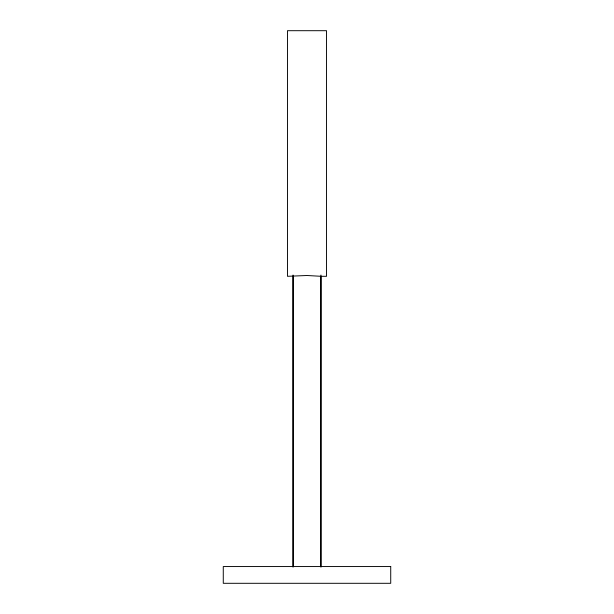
<?xml version="1.0" encoding="UTF-8"?>
<svg xmlns="http://www.w3.org/2000/svg" width="614" height="614" viewBox="0 0 614 614"><rect width="100%" height="100%" fill="white"/><g stroke="black" fill="none" stroke-linecap="round" stroke-linejoin="round"><path stroke-width="0.92" d="M320.876 566.553L320.938 276.3L326.533 276.3L326.533 30.7L287.467 30.7L287.467 276.3L307 275.502L320.8 276.285M293.062 276.3L293.124 566.553M320.953 275.041L320.953 567.183M293.047 275.041L293.047 567.183M390.727 566.553L223.273 566.553L223.273 583.3L390.727 583.3L390.727 566.553"/></g></svg>
